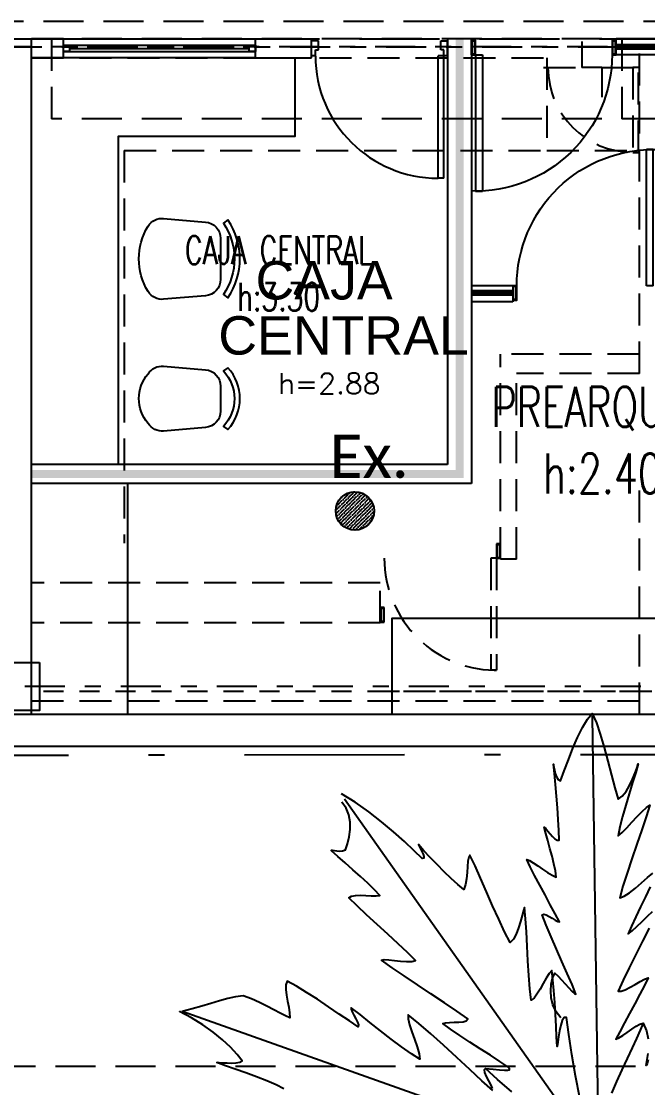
# Model space of a CAD drawing. Header units: millimetres. Extents: x 340 to 1003762, y 22 to 362022.
# Drawn here: x 412.19 to 416.1, y 31.84 to 38.5 of the extents above; entities that cross this region are included whole.
import ezdxf
from ezdxf.enums import TextEntityAlignment as Align
from ezdxf.xclip import XClip

# ---------------------------------------------------------------- set-up
doc = ezdxf.new("R2010")
doc.units = ezdxf.units.MM
doc.header["$XCLIPFRAME"] = 0
for name, pattern in [('LSBB_P_002 - PLANTA 1° NIVEL SALA DE VENTAS$0$000_ALTILLO PROPUESTA$0$HIDDEN', [0.375, 0.25, -0.125]), ('LSBB_P_002 - PLANTA 1° NIVEL SALA DE VENTAS$0$CONTINUOS', [0]), ('LSBB_P_002 - PLANTA 1° NIVEL SALA DE VENTAS$0$DASHDOT2', [0.5, 0.25, -0.125, 0, -0.125]), ('LSBB_P_002 - PLANTA 1° NIVEL SALA DE VENTAS$0$DASHDOTX2', [2, 1, -0.5, 0, -0.5]), ('LSBB_P_002 - PLANTA 1° NIVEL SALA DE VENTAS$0$DASHED', [0.75, 0.5, -0.25]), ('LSBB_P_002 - PLANTA 1° NIVEL SALA DE VENTAS$0$HIDDEN', [0.375, 0.25, -0.125]), ('LSBB_P_002 - PLANTA 1° NIVEL SALA DE VENTAS$0$HIDDEN2', [0.1875, 0.125, -0.0625])]:
    doc.linetypes.add(name, pattern=pattern)
for name, color, linetype in [('LSBB_P_002 - PLANTA 1° NIVEL SALA DE VENTAS$0$01', 8, 'Continuous'), ('LSBB_P_002 - PLANTA 1° NIVEL SALA DE VENTAS$0$A-DEMOLICIONES', 30, 'LSBB_P_002 - PLANTA 1° NIVEL SALA DE VENTAS$0$DASHED'), ('LSBB_P_002 - PLANTA 1° NIVEL SALA DE VENTAS$0$A-MOBILIARIO', 8, 'Continuous'), ('LSBB_P_002 - PLANTA 1° NIVEL SALA DE VENTAS$0$A-PERS-MUEB', 2, 'Continuous'), ('LSBB_P_002 - PLANTA 1° NIVEL SALA DE VENTAS$0$A-PUERTAS', 2, 'Continuous'), ('LSBB_P_002 - PLANTA 1° NIVEL SALA DE VENTAS$0$A-SE CONSTRUYE RELLENO', 10, 'LSBB_P_002 - PLANTA 1° NIVEL SALA DE VENTAS$0$CONTINUOS'), ('LSBB_P_002 - PLANTA 1° NIVEL SALA DE VENTAS$0$A-TABIQUES', 3, 'Continuous'), ('LSBB_P_002 - PLANTA 1° NIVEL SALA DE VENTAS$0$A-Textos', 2, 'Continuous'), ('LSBB_P_002 - PLANTA 1° NIVEL SALA DE VENTAS$0$A-VENTANAS', 8, 'Continuous'), ('LSBB_P_002 - PLANTA 1° NIVEL SALA DE VENTAS$0$CENEFA', 6, 'LSBB_P_002 - PLANTA 1° NIVEL SALA DE VENTAS$0$HIDDEN'), ('LSBB_P_002 - PLANTA 1° NIVEL SALA DE VENTAS$0$CUSTODIA', 7, 'Continuous'), ('LSBB_P_002 - PLANTA 1° NIVEL SALA DE VENTAS$0$DJAMB', 8, 'Continuous'), ('LSBB_P_002 - PLANTA 1° NIVEL SALA DE VENTAS$0$EJES', 8, 'LSBB_P_002 - PLANTA 1° NIVEL SALA DE VENTAS$0$DASHDOT2'), ('LSBB_P_002 - PLANTA 1° NIVEL SALA DE VENTAS$0$ESCALERA', 8, 'Continuous'), ('LSBB_P_002 - PLANTA 1° NIVEL SALA DE VENTAS$0$ESTRUCTURA', 5, 'Continuous'), ('LSBB_P_002 - PLANTA 1° NIVEL SALA DE VENTAS$0$JAMB', 15, 'Continuous'), ('LSBB_P_002 - PLANTA 1° NIVEL SALA DE VENTAS$0$MUROS', 5, 'Continuous'), ('LSBB_P_002 - PLANTA 1° NIVEL SALA DE VENTAS$0$N- EXTINTOR O RH', 1, 'Continuous'), ('LSBB_P_002 - PLANTA 1° NIVEL SALA DE VENTAS$0$PUERTAS', 2, 'Continuous'), ('LSBB_P_002 - PLANTA 1° NIVEL SALA DE VENTAS$0$TAB-ALTILLO', 3, 'Continuous'), ('XREF', 7, 'Continuous')]:
    doc.layers.add(name, color=color, linetype=linetype)
doc.styles.add('LSBB_P_002 - PLANTA 1° NIVEL SALA DE VENTAS$0$REF-LAYOUT-19$0$REF-LAYOUT-13$0$ROMANS', font='romans', dxfattribs={"height": 52})
doc.styles.add('LSBB_P_002 - PLANTA 1° NIVEL SALA DE VENTAS$0$ROMANS', font='romans')
doc.styles.add('LSBB_P_002 - PLANTA 1° NIVEL SALA DE VENTAS$0$SANSSERIF', font='sas_____.pfb')
doc.styles.add('LSBB_P_002 - PLANTA 1° NIVEL SALA DE VENTAS$0$STANDARD', font='txt')

# ---------------------------------------------------------------- blocks, each defined once
blk = doc.blocks.new('LSBB_P_002 - PLANTA 1° NIVEL SALA DE VENTAS$0$A$C0F13629F')
at = {"layer": 'LSBB_P_002 - PLANTA 1° NIVEL SALA DE VENTAS$0$01'}
for q in [(2.6578, 5.5472), (1.1089, 5.0288), (0.0946, 3.7018)]:
    blk.add_line((2.6983, 2.7773), q, dxfattribs=at)
at = {"layer": 'LSBB_P_002 - PLANTA 1° NIVEL SALA DE VENTAS$0$01', "flags": 128}
for points in [[(2.4596, 3.6614), (2.4303, 3.6999), (2.4107, 3.7423), (2.3997, 3.7866), (2.3964, 3.8306), (2.3996, 3.8724), (2.4084, 3.91), (2.4217, 3.9411), (2.4422, 3.9233), (2.4648, 3.9), (2.4878, 3.8745), (2.5098, 3.8496), (2.5293, 3.8285), (2.5447, 3.8141), (2.5546, 3.8095), (2.5299, 3.8693), (2.5, 3.9385), (2.467, 4.0136), (2.4328, 4.0914), (2.3993, 4.1684), (2.3685, 4.2411), (2.3423, 4.3061), (2.353, 4.31), (2.3685, 4.3058), (2.3867, 4.2961), (2.406, 4.284), (2.4244, 4.2722), (2.4402, 4.2636), (2.4514, 4.2611), (2.4249, 4.3121), (2.3942, 4.3693), (2.3611, 4.43), (2.3278, 4.4914), (2.2962, 4.5507), (2.2685, 4.6052), (2.2467, 4.6523), (2.2644, 4.6457), (2.288, 4.6316), (2.3159, 4.6126), (2.346, 4.5915), (2.3765, 4.5709), (2.4054, 4.5535), (2.431, 4.5421), (2.4261, 4.5799), (2.4171, 4.6239), (2.4054, 4.6718), (2.3921, 4.7212), (2.3785, 4.7696), (2.3659, 4.8148), (2.3555, 4.8544), (2.3655, 4.8447), (2.3781, 4.8298), (2.3924, 4.8123), (2.4075, 4.7952), (2.4227, 4.781), (2.437, 4.7727), (2.4495, 4.7729), (2.4477, 4.8331), (2.4438, 4.9013), (2.4385, 4.9742), (2.4324, 5.0485), (2.4261, 5.121), (2.4201, 5.1883), (2.4151, 5.2471), (2.4147, 5.2421), (2.416, 5.2285), (2.4194, 5.2096), (2.425, 5.1885), (2.4332, 5.1684), (2.444, 5.1526), (2.4578, 5.1443), (2.4812, 5.2068), (2.5071, 5.2757), (2.5351, 5.3467), (2.5646, 5.4154), (2.5951, 5.4775), (2.6259, 5.5287), (2.6565, 5.5648), (2.6819, 5.5069), (2.7066, 5.4344), (2.7305, 5.3525), (2.7537, 5.266), (2.7761, 5.1799), (2.7978, 5.0994), (2.8187, 5.0292), (2.8438, 5.0478), (2.8676, 5.0776), (2.8893, 5.1145), (2.9084, 5.1544), (2.9243, 5.1931), (2.9363, 5.2264), (2.9437, 5.2501), (2.9277, 5.1963), (2.9082, 5.1325), (2.887, 5.0627), (2.8656, 4.9907), (2.8458, 4.9203), (2.8293, 4.8553), (2.8177, 4.7996), (2.8427, 4.8205), (2.8722, 4.8504), (2.9042, 4.8852), (2.9365, 4.9207), (2.9672, 4.9528), (2.9942, 4.9774), (3.0154, 4.9905), (2.9935, 4.9194), (2.966, 4.8371), (2.9353, 4.7479), (2.9039, 4.6564), (2.874, 4.5669), (2.848, 4.484), (2.8282, 4.412), (2.8554, 4.422), (2.8887, 4.4435), (2.9258, 4.4726), (2.9641, 4.5055), (3.0012, 4.5383), (3.0348, 4.567)], [(3.0177, 4.4816), (2.9886, 4.4192), (2.9578, 4.3551), (2.9279, 4.2927), (2.9012, 4.2353), (2.8798, 4.1862), (2.9045, 4.2056), (2.9346, 4.233), (2.9675, 4.2647), (3.0008, 4.2969), (3.0321, 4.3259)], [(3.0114, 4.222), (2.9702, 4.1413), (2.9276, 4.0577), (2.8862, 3.9752), (2.8487, 3.8975), (2.8176, 3.8286), (2.8365, 3.8283), (2.8621, 3.8373), (2.892, 3.8526), (2.9237, 3.871), (2.9548, 3.8892), (2.9829, 3.9042), (3.0054, 3.9128), (2.9828, 3.8642), (2.9544, 3.8089), (2.9226, 3.7495), (2.8894, 3.6888), (2.8571, 3.6298), (2.828, 3.5751), (2.8042, 3.5275), (2.8229, 3.536), (2.8469, 3.5514), (2.8742, 3.5708), (2.9027, 3.5911), (2.9301, 3.6094), (2.9543, 3.6227), (2.9732, 3.628), (2.9561, 3.5853), (2.9329, 3.5331), (2.9051, 3.4733), (2.8741, 3.4075), (2.8412, 3.3372), (2.808, 3.2641), (2.7758, 3.19)], [(1.989, 3.3448), (2.0378, 3.3402), (2.0776, 3.3364), (2.1081, 3.3341), (2.1289, 3.334), (2.1396, 3.3369), (2.1398, 3.3437), (2.1292, 3.355), (2.0786, 3.3894), (2.0201, 3.4277), (1.9569, 3.4683), (1.8922, 3.5099), (1.8293, 3.5509), (1.7714, 3.59), (1.7218, 3.6256), (1.739, 3.631), (1.764, 3.6332), (1.7932, 3.6338), (1.8229, 3.6345), (1.8495, 3.6371), (1.8692, 3.6432), (1.8784, 3.6546), (1.8104, 3.7028), (1.7324, 3.7559), (1.6487, 3.8117), (1.5635, 3.8683), (1.4809, 3.9235), (1.4052, 3.9753), (1.3406, 4.0216), (1.357, 4.0261), (1.3848, 4.0252), (1.4198, 4.0213), (1.4581, 4.0165), (1.4956, 4.0131), (1.5283, 4.0133), (1.5523, 4.0193), (1.5024, 4.0694), (1.4433, 4.1253), (1.3786, 4.1847), (1.3119, 4.2455), (1.2468, 4.3053), (1.1869, 4.3618), (1.1359, 4.4129), (1.1519, 4.4231), (1.1772, 4.4274), (1.2084, 4.4278), (1.2424, 4.4261), (1.2759, 4.4241), (1.3058, 4.4237), (1.3288, 4.4269), (1.2953, 4.4629), (1.2543, 4.5028), (1.2083, 4.545), (1.16, 4.5879), (1.1119, 4.6299), (1.0665, 4.6695), (1.0266, 4.7051), (1.0269, 4.7095), (1.0337, 4.71), (1.0455, 4.7082), (1.061, 4.7058), (1.0785, 4.7045), (1.0968, 4.7058), (1.1143, 4.7114), (1.1279, 4.7503), (1.1381, 4.7933), (1.1435, 4.8388), (1.143, 4.8849), (1.1351, 4.93), (1.1188, 4.9723), (1.0926, 5.01), (1.0926, 5.01)], [(2.5795, 3.1619), (2.5516, 3.3), (2.5286, 3.4336), (2.5098, 3.5568), (2.4946, 3.6639), (2.4804, 3.6633), (2.4687, 3.6459), (2.4593, 3.6168), (2.4518, 3.5809), (2.4459, 3.5433), (2.4412, 3.5091), (2.4372, 3.4832), (2.4336, 3.5415), (2.4301, 3.6094), (2.4265, 3.6829), (2.4222, 3.7583), (2.4171, 3.8318), (2.4108, 3.8994), (2.4029, 3.9574), (2.3862, 3.938), (2.3681, 3.9093), (2.3492, 3.8755), (2.3299, 3.8406), (2.3108, 3.8089), (2.2925, 3.7845), (2.2753, 3.7716), (2.2672, 3.844), (2.2604, 3.9275), (2.2546, 4.0174), (2.2494, 4.1094), (2.2444, 4.1987), (2.2391, 4.2808), (2.2333, 4.3512), (2.226, 4.3324), (2.2174, 4.3019), (2.2072, 4.2642), (2.195, 4.2239), (2.1806, 4.1855), (2.1634, 4.1536), (2.1434, 4.1328), (2.1086, 4.1997), (2.0716, 4.2777), (2.0336, 4.3625), (1.9955, 4.4495), (1.9585, 4.5343), (1.9237, 4.6125), (1.8922, 4.6796), (1.8845, 4.6662), (1.8799, 4.641), (1.8769, 4.6076), (1.8743, 4.5697), (1.8706, 4.5308), (1.8646, 4.4947), (1.8549, 4.465), (1.8164, 4.4947), (1.7745, 4.5321), (1.7307, 4.5744), (1.6868, 4.6194), (1.6443, 4.6644), (1.6049, 4.7069), (1.5702, 4.7445), (1.5742, 4.7346), (1.5822, 4.7196), (1.5915, 4.7022), (1.5998, 4.6849), (1.6046, 4.67), (1.6035, 4.6602), (1.5941, 4.658), (1.5433, 4.7069), (1.4831, 4.7632), (1.4148, 4.8242), (1.3399, 4.8873), (1.2596, 4.9499), (1.1755, 5.0092), (1.0888, 5.0627), (1.0888, 5.0627)], [(2.9732, 3.628), (2.9943, 3.5801), (3.0062, 3.5299)], [(3.0051, 3.4), (2.9987, 3.3749), (2.9923, 3.3646), (3.006, 3.4393)], [(2.1541, 3.1985), (2.0651, 3.2769), (1.989, 3.3448), (1.9802, 3.3376), (1.983, 3.3198), (1.9934, 3.2952), (2.0076, 3.2679), (2.0217, 3.2414), (2.0319, 3.2198)], [(2.0342, 3.2068), (1.9665, 3.2688), (1.8905, 3.3394), (1.8097, 3.4144), (1.7274, 3.49), (1.6472, 3.5622), (1.5723, 3.6271), (1.5063, 3.6806), (1.5057, 3.6554), (1.5141, 3.6189), (1.5283, 3.575), (1.5451, 3.5275), (1.5614, 3.4805), (1.5739, 3.4378), (1.5793, 3.4034), (1.526, 3.437), (1.4654, 3.4798), (1.4001, 3.5287), (1.3332, 3.5808), (1.2674, 3.633), (1.2055, 3.6822), (1.1505, 3.7254), (1.1502, 3.7155), (1.1568, 3.699), (1.1675, 3.6785), (1.1794, 3.6563), (1.1897, 3.6351), (1.1957, 3.6171), (1.1945, 3.605), (1.1388, 3.6424), (1.076, 3.6854), (1.0087, 3.7313), (0.9398, 3.7775), (0.872, 3.8212), (0.808, 3.8598), (0.7507, 3.8906), (0.7428, 3.8689), (0.7421, 3.8393), (0.7463, 3.8044), (0.7531, 3.7666), (0.7604, 3.7287), (0.7659, 3.693), (0.7673, 3.6623), (0.7393, 3.6736), (0.7057, 3.6906), (0.6671, 3.7116), (0.6241, 3.7348), (0.5773, 3.7584), (0.5275, 3.7807), (0.4752, 3.8), (0.4285, 3.7929), (0.3796, 3.7819), (0.3284, 3.768), (0.2745, 3.7521), (0.2178, 3.7352), (0.1579, 3.7181), (0.0946, 3.7018), (0.0946, 3.7018)], [(0.729, 3.2181), (0.6809, 3.2422), (0.6229, 3.2672), (0.5588, 3.2924), (0.492, 3.3172), (0.4261, 3.3408), (0.3648, 3.3627), (0.3116, 3.3821), (0.3252, 3.3826), (0.3473, 3.3813), (0.3745, 3.3795), (0.4036, 3.3786), (0.4313, 3.3797), (0.4544, 3.3842), (0.4695, 3.3935), (0.4382, 3.4336), (0.3969, 3.478), (0.3465, 3.5247), (0.2882, 3.5722), (0.2231, 3.6185), (0.1524, 3.6619), (0.077, 3.7005), (0.077, 3.7005)]]:
    blk.add_lwpolyline(points, dxfattribs=at)
blk = doc.blocks.new('LSBB_P_002 - PLANTA 1° NIVEL SALA DE VENTAS$0$JAMB')
at = {"color": 0}
for points in [[(-0.5, -0.5), (0.5, -0.5), (0.5, 0.5), (-0.5, 0.5)], [(-0.375, -0.4375), (0.375, -0.4375), (0.375, 0.4375), (-0.375, 0.4375)]]:
    blk.add_lwpolyline(points, close=True, dxfattribs=at)
blk = doc.blocks.new('LSBB_P_002 - PLANTA 1° NIVEL SALA DE VENTAS$0$DR1H902')
at = {"color": 0}
for p, q in [((-0.5, 0), (-0.5, 1)), ((-0.5, 1), (-0.45, 1)), ((-0.45, 0), (-0.45, 1)), ((-0.5, 0), (-0.45, 0))]:
    blk.add_line(p, q, dxfattribs=at)
blk.add_arc((-0.5, 0), 1, 0, 91.70698, dxfattribs=at)
blk = doc.blocks.new('LSBB_P_002 - PLANTA 1° NIVEL SALA DE VENTAS$0$arqueo')
at = {"layer": 'LSBB_P_002 - PLANTA 1° NIVEL SALA DE VENTAS$0$A-MOBILIARIO', "ltscale": 0.25}
for points in [[(848.1594, 230.4348), (848.1594, 228.9906)], [(844.5076, 229.5906), (846.5076, 229.5906), (846.5076, 228.9906)]]:
    blk.add_lwpolyline(points, dxfattribs=at)
at = {"layer": 'LSBB_P_002 - PLANTA 1° NIVEL SALA DE VENTAS$0$A-SE CONSTRUYE RELLENO', "const_width": 0.04}
for points in [[(845.1062, 233.1656), (840.9594, 233.1656)], [(845.7527, 231.6264), (846.0089, 231.6264)]]:
    blk.add_lwpolyline(points, dxfattribs=at)
at = {"layer": 'LSBB_P_002 - PLANTA 1° NIVEL SALA DE VENTAS$0$JAMB'}
blk.add_line((846.0089, 233.1156), (846.0089, 233.2156), dxfattribs=at)
at = {"layer": 'LSBB_P_002 - PLANTA 1° NIVEL SALA DE VENTAS$0$TAB-ALTILLO'}
for p, q in [((840.9594, 233.2156), (845.1062, 233.2156)), ((845.1062, 233.1156), (845.1062, 233.2156)), ((844.8499, 233.1156), (845.1062, 233.1156)), ((844.8499, 233.1156), (845.1062, 233.1156)), ((845.7527, 231.6714), (846.0089, 231.6714)), ((845.7527, 231.6714), (845.7527, 231.5714)), ((845.7527, 231.5714), (846.0089, 231.5714))]:
    blk.add_line(p, q, dxfattribs=at)
at = {"layer": 'LSBB_P_002 - PLANTA 1° NIVEL SALA DE VENTAS$0$DJAMB', "extrusion": (0, 0, -1), "xscale": 0.02499999999997726, "yscale": 0.09000000000000341, "zscale": -2.075}
for p in [(-845.1187, 233.1606), (-845.9964, 233.1606)]:
    blk.add_blockref('LSBB_P_002 - PLANTA 1° NIVEL SALA DE VENTAS$0$JAMB', p, dxfattribs=at)
at = {"layer": 'LSBB_P_002 - PLANTA 1° NIVEL SALA DE VENTAS$0$DJAMB', "extrusion": (0, 0, -1), "xscale": 0.02499999999997726, "yscale": 0.09000000000000341, "zscale": -2.075, "rotation": 180}
blk.add_blockref('LSBB_P_002 - PLANTA 1° NIVEL SALA DE VENTAS$0$JAMB', (-845.7402, 231.6264), dxfattribs=at)
at = {"layer": 'LSBB_P_002 - PLANTA 1° NIVEL SALA DE VENTAS$0$PUERTAS', "xscale": 0.8522134622719477, "yscale": 0.8522134622719477, "zscale": 2.21042866776776, "rotation": 180}
blk.add_blockref('LSBB_P_002 - PLANTA 1° NIVEL SALA DE VENTAS$0$DR1H902', (845.5578, 233.1156), dxfattribs=at)
at = {"layer": 'LSBB_P_002 - PLANTA 1° NIVEL SALA DE VENTAS$0$PUERTAS', "xscale": 0.8522134622719477, "yscale": 0.8522134622719477, "zscale": 2.21042866776776}
blk.add_blockref('LSBB_P_002 - PLANTA 1° NIVEL SALA DE VENTAS$0$DR1H902', (845.301, 231.6714), dxfattribs=at)
blk = doc.blocks.new('LSBB_P_002 - PLANTA 1° NIVEL SALA DE VENTAS$0$A$C733336A8')
at = {"layer": 'LSBB_P_002 - PLANTA 1° NIVEL SALA DE VENTAS$0$N- EXTINTOR O RH', "linetype": 'ByBlock'}
h = blk.add_hatch(dxfattribs=at)
h.set_pattern_fill('ANSI36,_I', color=256, scale=0.126, style=2)
h.set_pattern_definition([(45, (8652.443333, -21254.299438), (0.008352698853, 0.03062656246), [0.039375, -0.007875, 0, -0.007875])])
edge = h.paths.add_edge_path()
edge.add_arc((0.1724, 0.12), 0.12, 0, 360)
at = {"layer": 'LSBB_P_002 - PLANTA 1° NIVEL SALA DE VENTAS$0$N- EXTINTOR O RH'}
blk.add_circle((0.1724, 0.12), 0.12, dxfattribs=at)
at = {"layer": 'LSBB_P_002 - PLANTA 1° NIVEL SALA DE VENTAS$0$N- EXTINTOR O RH', "insert": (0.2618, 0.4601), "char_height": 0.27, "width": 6.008867, "attachment_point": 5, "style": 'LSBB_P_002 - PLANTA 1° NIVEL SALA DE VENTAS$0$STANDARD'}
blk.add_mtext('{\\fCalibri|b0|i0|c0|p34;Ex.}', dxfattribs=at)
blk = doc.blocks.new('LSBB_P_002 - PLANTA 1° NIVEL SALA DE VENTAS$0$EXTINTORES EXISTENTES')
at = {"layer": 'LSBB_P_002 - PLANTA 1° NIVEL SALA DE VENTAS$0$N- EXTINTOR O RH', "color": 20}
blk.add_blockref('LSBB_P_002 - PLANTA 1° NIVEL SALA DE VENTAS$0$A$C733336A8', (829.3083, 250.1405), dxfattribs=at)
blk = doc.blocks.new('LSBB_P_002 - PLANTA 1° NIVEL SALA DE VENTAS$0$DEMOL')
at = {"layer": 'LSBB_P_002 - PLANTA 1° NIVEL SALA DE VENTAS$0$A-DEMOLICIONES', "linetype": 'LSBB_P_002 - PLANTA 1° NIVEL SALA DE VENTAS$0$000_ALTILLO PROPUESTA$0$HIDDEN', "ltscale": 0.8}
for p, q in [((1027.6656, 253.2156), (1027.6656, 252.7156)), ((1027.6656, 253.2156), (1027.6656, 252.7156)), ((1030.9792, 253.1974), (1030.9792, 253.036)), ((1031.229, 253.2156), (1031.229, 252.7156)), ((1031.229, 253.2156), (1031.229, 252.7156)), ((1031.5395, 253.2156), (1031.3395, 253.2156)), ((1031.3395, 251.1228), (1031.3395, 253.2156)), ((1031.3395, 251.1228), (1031.3395, 253.2156)), ((1031.5395, 253.2156), (1031.3395, 253.2156)), ((1027.5395, 253.096), (1030.7595, 253.096)), ((1030.7595, 253.096), (1030.7595, 252.516)), ((1030.7395, 253.036), (1030.9792, 253.036)), ((1031.1042, 253.036), (1030.9792, 253.036)), ((1031.1042, 253.036), (1031.3395, 253.036)), ((1031.1042, 253.036), (1031.1042, 252.8504)), ((1031.3324, 253.036), (1031.2974, 253.036)), ((1031.2974, 253.036), (1031.2974, 252.5051)), ((1031.3324, 252.5051), (1031.3324, 253.036)), ((1028.1195, 252.516), (1028.1195, 250.0628)), ((1028.1195, 252.516), (1030.7595, 252.516)), ((1030.7595, 252.516), (1031.3395, 252.516)), ((1031.2974, 252.5051), (1031.3324, 252.5051)), ((1031.3395, 251.2428), (1030.4695, 251.2428)), ((1030.4695, 249.9628), (1030.4695, 251.2428)), ((1031.3395, 251.1228), (1030.5695, 251.1228)), ((1030.5695, 249.9628), (1030.5695, 251.1228)), ((1031.3395, 248.9906), (1031.3395, 250.4728)), ((1031.3395, 248.9906), (1031.3395, 250.4728)), ((1030.4695, 250.0578), (1030.4445, 250.0578)), ((1030.4445, 250.0578), (1030.4445, 249.9678)), ((1030.4695, 250.0578), (1030.4445, 250.0578)), ((1030.4445, 250.0578), (1030.4445, 249.9678)), ((1030.4664, 250.0522), (1030.4476, 250.0522)), ((1030.4476, 250.0522), (1030.4476, 249.9734)), ((1030.4664, 250.0522), (1030.4476, 250.0522)), ((1030.4476, 250.0522), (1030.4476, 249.9734)), ((1030.4664, 249.9734), (1030.4664, 250.0522)), ((1030.4664, 249.9734), (1030.4664, 250.0522)), ((1030.4695, 249.9678), (1030.4695, 250.0578)), ((1030.4695, 249.9678), (1030.4695, 250.0578)), ((1030.4445, 249.9678), (1030.4095, 249.9678)), ((1030.4095, 249.9678), (1030.4095, 249.2678)), ((1030.4445, 249.9678), (1030.4095, 249.9678)), ((1030.4095, 249.9678), (1030.4095, 249.2678)), ((1030.4445, 249.9678), (1030.4695, 249.9678)), ((1030.4445, 249.9678), (1030.4445, 249.2678)), ((1030.4445, 249.9678), (1030.4695, 249.9678)), ((1030.4445, 249.9678), (1030.4445, 249.2678)), ((1030.4476, 249.9734), (1030.4664, 249.9734)), ((1030.4476, 249.9734), (1030.4664, 249.9734)), ((1030.5695, 249.9628), (1030.4695, 249.9628)), ((1029.7195, 249.8139), (1027.5395, 249.8139)), ((1029.7195, 249.5639), (1029.7195, 249.8139)), ((1029.7195, 249.5639), (1029.7195, 249.8139)), ((1029.7445, 249.6589), (1029.7195, 249.6589)), ((1029.7195, 249.6589), (1029.7195, 249.5689)), ((1029.7445, 249.6589), (1029.7195, 249.6589)), ((1029.7195, 249.6589), (1029.7195, 249.5689)), ((1029.7445, 249.5689), (1029.7445, 249.6589)), ((1029.7445, 249.5689), (1029.7445, 249.6589)), ((1029.7414, 249.6533), (1029.7226, 249.6533)), ((1029.7226, 249.6533), (1029.7226, 249.5745)), ((1029.7414, 249.6533), (1029.7226, 249.6533)), ((1029.7226, 249.6533), (1029.7226, 249.5745)), ((1029.7414, 249.5745), (1029.7414, 249.6533)), ((1029.7414, 249.5745), (1029.7414, 249.6533)), ((1029.7195, 249.5639), (1027.5395, 249.5639)), ((1029.7195, 249.5689), (1029.7445, 249.5689)), ((1029.7195, 249.5689), (1029.7445, 249.5689)), ((1029.7226, 249.5745), (1029.7414, 249.5745)), ((1029.7226, 249.5745), (1029.7414, 249.5745)), ((1030.4445, 249.2678), (1030.4095, 249.2678)), ((1030.4445, 249.2678), (1030.4095, 249.2678)), ((1027.5395, 249.0756), (1031.3395, 249.0756))]:
    blk.add_line(p, q, dxfattribs=at)
blk.add_arc((1031.2974, 253.036), 0.5308, 180, 270, dxfattribs=at)
blk.add_ellipse((1030.4445, 249.9678), major_axis=(0.495, 0.495), ratio=1, start_param=2.356194, end_param=3.956783, dxfattribs=at)
blk.add_ellipse((1030.4445, 249.9678), major_axis=(0.495, 0.495), ratio=1, start_param=2.356194, end_param=3.956783, dxfattribs=at)
at = {"layer": 'LSBB_P_002 - PLANTA 1° NIVEL SALA DE VENTAS$0$A-DEMOLICIONES', "linetype": 'LSBB_P_002 - PLANTA 1° NIVEL SALA DE VENTAS$0$000_ALTILLO PROPUESTA$0$HIDDEN', "ltscale": 0.8, "style": 'LSBB_P_002 - PLANTA 1° NIVEL SALA DE VENTAS$0$SANSSERIF'}
for s, p in [('CAJA', (1028.9399, 251.5856)), ('CENTRAL', (1028.7073, 251.241))]:
    blk.add_text(s, height=0.24, rotation=0, dxfattribs=at).set_placement(p)
at = {"layer": 'LSBB_P_002 - PLANTA 1° NIVEL SALA DE VENTAS$0$A-DEMOLICIONES', "linetype": 'LSBB_P_002 - PLANTA 1° NIVEL SALA DE VENTAS$0$000_ALTILLO PROPUESTA$0$HIDDEN', "ltscale": 0.8, "style": 'LSBB_P_002 - PLANTA 1° NIVEL SALA DE VENTAS$0$REF-LAYOUT-19$0$REF-LAYOUT-13$0$ROMANS'}
blk.add_text('h=2.88', height=0.13, dxfattribs=at).set_placement((1029.4005, 250.9951), align=Align.CENTER)
blk = doc.blocks.new('LSBB_P_002 - PLANTA 1° NIVEL SALA DE VENTAS', base_point=(223.5696, 14.2202))
at = {"layer": 'LSBB_P_002 - PLANTA 1° NIVEL SALA DE VENTAS$0$A-PERS-MUEB'}
blk.add_lwpolyline([(829.185, 253.0956), (829.185, 252.6047), (828.0811, 252.6047), (828.0811, 250.5548)], dxfattribs=at)
for points in [[(828.7216, 251.7121, -0.389031), (828.6274, 251.6093), (828.3659, 251.5865, -0.283804), (828.2691, 251.6353, -0.282906), (828.2691, 252.0438, -0.283804), (828.3659, 252.0925), (828.6274, 252.0698, -0.389031), (828.7216, 251.967)], [(828.7672, 252.0825), (828.7388, 252.0631, -0.309364), (828.7388, 251.616), (828.7672, 251.5966, 0.309364)], [(828.7216, 250.8879, -0.389031), (828.6274, 250.7851), (828.3659, 250.7624, -0.283804), (828.2691, 250.8111, -0.373703), (828.2691, 251.1204, -0.283804), (828.3659, 251.1691), (828.6274, 251.1464, -0.389031), (828.7216, 251.0436)], [(828.7672, 251.1591), (828.7388, 251.1397, -0.397631), (828.7388, 250.7918), (828.7672, 250.7724, 0.388765)]]:
    blk.add_lwpolyline(points, format="xyb", close=True, dxfattribs=at)
at = {"layer": 'LSBB_P_002 - PLANTA 1° NIVEL SALA DE VENTAS$0$A-PUERTAS'}
for p, q in [((829.333, 253.2034), (829.29, 253.2034)), ((829.333, 253.146), (829.333, 253.2034)), ((830.0969, 253.146), (830.0969, 253.2034)), ((830.0969, 253.2034), (830.14, 253.2034)), ((830.14, 253.1077), (830.14, 253.2034)), ((829.3139, 253.146), (829.333, 253.146)), ((829.3139, 253.1077), (829.3139, 253.146)), ((830.116, 253.146), (830.0969, 253.146)), ((830.116, 252.3436), (830.116, 253.146)), ((829.3139, 253.1077), (829.29, 253.1077)), ((830.14, 253.1077), (830.0801, 253.1077)), ((830.0801, 252.3436), (830.0801, 253.1077)), ((830.116, 252.3436), (830.0801, 252.3436))]:
    blk.add_line(p, q, dxfattribs=at)
blk.add_arc((830.0798, 253.1095), 0.7659, 180.13604, 270.02326, dxfattribs=at)
at = {"layer": 'LSBB_P_002 - PLANTA 1° NIVEL SALA DE VENTAS$0$A-SE CONSTRUYE RELLENO', "const_width": 0.05}
blk.add_lwpolyline([(830.215, 253.2156), (830.215, 250.4948), (827.5395, 250.4948)], dxfattribs=at)
at = {"layer": 'LSBB_P_002 - PLANTA 1° NIVEL SALA DE VENTAS$0$A-TABIQUES'}
for p, q in [((830.14, 253.2156), (830.14, 250.5547)), ((830.29, 253.2156), (830.14, 253.2156)), ((830.29, 253.2156), (830.29, 250.4347))]:
    blk.add_line(p, q, dxfattribs=at)
for points in [[(827.7395, 253.2156), (827.5395, 253.2156)], [(827.7395, 253.0956), (827.7395, 253.2156)], [(828.9395, 253.0956), (828.9395, 253.2156)], [(828.9395, 253.2156), (829.29, 253.2156)], [(829.29, 253.0956), (829.29, 253.2156)], [(827.7395, 253.0956), (827.5395, 253.0956)], [(828.9395, 253.0956), (829.29, 253.0956)], [(830.14, 250.5548), (827.5395, 250.5549)], [(830.29, 250.4348), (827.5395, 250.4348)]]:
    blk.add_lwpolyline(points, dxfattribs=at)
at = {"layer": 'LSBB_P_002 - PLANTA 1° NIVEL SALA DE VENTAS$0$A-VENTANAS'}
for points in [[(827.7395, 253.2156), (828.9395, 253.2156)], [(827.7395, 253.1756), (828.9395, 253.1756)], [(827.7395, 253.1356), (828.9395, 253.1356)], [(827.7786, 253.1556), (828.9004, 253.1556)], [(828.9395, 253.0956), (827.7395, 253.0956)]]:
    blk.add_lwpolyline(points, dxfattribs=at)
for points in [[(827.7395, 253.1756), (827.7786, 253.1756), (827.7786, 253.1356), (827.7395, 253.1356)], [(828.9004, 253.1756), (828.9395, 253.1756), (828.9395, 253.1356), (828.9004, 253.1356)]]:
    blk.add_lwpolyline(points, close=True, dxfattribs=at)
at = {"layer": 'LSBB_P_002 - PLANTA 1° NIVEL SALA DE VENTAS$0$CENEFA', "color": 7, "linetype": 'LSBB_P_002 - PLANTA 1° NIVEL SALA DE VENTAS$0$HIDDEN'}
blk.add_line((851.8644, 253.3226), (825.4895, 253.3226), dxfattribs=at)
at = {"layer": 'LSBB_P_002 - PLANTA 1° NIVEL SALA DE VENTAS$0$CENEFA', "color": 7, "ltscale": 2}
blk.add_lwpolyline([(855.289, 253.3956), (795.6145, 253.3956), (795.6145, 257.7156), (795.2145, 257.7156), (795.2145, 252.9956), (827.3395, 252.9956), (827.3395, 253.2156), (835.5395, 253.2156), (835.5395, 253.3956), (843.3395, 253.3956), (843.3392, 253.2726), (851.8144, 253.2725), (851.8049, 253.3156), (855.4424, 253.3156), (855.4519, 253.3226), (855.6019, 253.3226)], dxfattribs=at)
at = {"layer": 'LSBB_P_002 - PLANTA 1° NIVEL SALA DE VENTAS$0$CUSTODIA', "color": 8, "linetype": 'LSBB_P_002 - PLANTA 1° NIVEL SALA DE VENTAS$0$HIDDEN2'}
for p, q in [((828.1195, 253.096), (827.5395, 253.096)), ((831.3395, 249.1356), (827.5995, 249.1356)), ((833.4395, 249.1356), (829.6995, 249.1356))]:
    blk.add_line(p, q, dxfattribs=at)
at = {"layer": 'LSBB_P_002 - PLANTA 1° NIVEL SALA DE VENTAS$0$DJAMB', "linetype": 'LSBB_P_002 - PLANTA 1° NIVEL SALA DE VENTAS$0$HIDDEN'}
blk.add_line((874.8145, 246.7906), (778.8062, 246.7906), dxfattribs=at)
at = {"layer": 'LSBB_P_002 - PLANTA 1° NIVEL SALA DE VENTAS$0$EJES'}
for p, q in [((879.7376, 253.1656), (769.0572, 253.1656)), ((809.3556, 253.1656), (838.2815, 253.1656)), ((878.7478, 249.1656), (769.0572, 249.1656))]:
    blk.add_line(p, q, dxfattribs=at)
at = {"layer": 'LSBB_P_002 - PLANTA 1° NIVEL SALA DE VENTAS$0$ESTRUCTURA'}
blk.add_lwpolyline([(827.5895, 249.3156), (827.5895, 249.0156), (827.2895, 249.0156), (827.2895, 249.3156)], close=True, dxfattribs=at)
at = {"layer": 'LSBB_P_002 - PLANTA 1° NIVEL SALA DE VENTAS$0$MUROS'}
for p, q in [((827.3395, 253.2156), (827.5395, 253.2156)), ((827.3395, 253.2156), (827.5395, 253.2156)), ((827.5395, 248.9906), (827.5395, 253.2156)), ((827.5395, 249.3156), (827.5395, 253.2156)), ((831.8913, 248.9906), (819.4895, 248.9906)), ((831.8913, 248.7906), (819.2895, 248.7906))]:
    blk.add_line(p, q, dxfattribs=at)
at = {"layer": 'LSBB_P_002 - PLANTA 1° NIVEL SALA DE VENTAS$0$MUROS', "color": 8, "linetype": 'LSBB_P_002 - PLANTA 1° NIVEL SALA DE VENTAS$0$HIDDEN'}
for p, q in [((835.229, 253.2156), (827.6656, 253.2156)), ((835.229, 253.2156), (827.6656, 253.2156)), ((835.229, 252.7156), (827.6656, 252.7156)), ((835.229, 252.7156), (827.6656, 252.7156))]:
    blk.add_line(p, q, dxfattribs=at)
at = {"layer": 'LSBB_P_002 - PLANTA 1° NIVEL SALA DE VENTAS$0$MUROS', "color": 2, "linetype": 'LSBB_P_002 - PLANTA 1° NIVEL SALA DE VENTAS$0$DASHDOTX2'}
blk.add_line((780.5708, 248.6831), (887.2061, 248.8062), dxfattribs=at)
at = {"layer": 'LSBB_P_002 - PLANTA 1° NIVEL SALA DE VENTAS$0$01'}
blk.add_blockref('LSBB_P_002 - PLANTA 1° NIVEL SALA DE VENTAS$0$A$C0F13629F', (828.3872, 243.4328), dxfattribs=at)
at = {"layer": 'LSBB_P_002 - PLANTA 1° NIVEL SALA DE VENTAS$0$A-DEMOLICIONES'}
blk.add_blockref('LSBB_P_002 - PLANTA 1° NIVEL SALA DE VENTAS$0$DEMOL', (-200, 0), dxfattribs=at)
at = {"layer": 'LSBB_P_002 - PLANTA 1° NIVEL SALA DE VENTAS$0$ESCALERA', "color": 2, "xscale": -1}
blk.add_blockref('LSBB_P_002 - PLANTA 1° NIVEL SALA DE VENTAS$0$arqueo', (1676.2989, 20), dxfattribs=at)
at = {"layer": 'LSBB_P_002 - PLANTA 1° NIVEL SALA DE VENTAS$0$N- EXTINTOR O RH'}
blk.add_blockref('LSBB_P_002 - PLANTA 1° NIVEL SALA DE VENTAS$0$EXTINTORES EXISTENTES', (0.08, 0.0032), dxfattribs=at)
at = {"layer": 'LSBB_P_002 - PLANTA 1° NIVEL SALA DE VENTAS$0$A-Textos', "color": 2, "style": 'LSBB_P_002 - PLANTA 1° NIVEL SALA DE VENTAS$0$ROMANS'}
for s, insert, char_height, width, attachment_point in [('{\\W0.7;CAJA CENTRAL\\Ph:3.30}', (829.0839, 251.5145), 0.175, 2.556857, 8), ('{\\W0.7;PREARQUEO\\Ph:2.40}', (831.1077, 251.0394, 0), 0.25, 3.652653, 2)]:
    blk.add_mtext(s, dxfattribs=dict(at, insert=insert, char_height=char_height, width=width, attachment_point=attachment_point))

msp = doc.modelspace()

# ---------------------------------------------------------------- block references
at = {"layer": 'XREF'}
ref = msp.add_blockref('LSBB_P_002 - PLANTA 1° NIVEL SALA DE VENTAS', (-191.719, -200.5998), dxfattribs=at)
XClip(ref).set_block_clipping_path([(755.454857474, 236.6800249606), (887.3150098981, 333.6713636781)])

doc.saveas('drawing.dxf')
